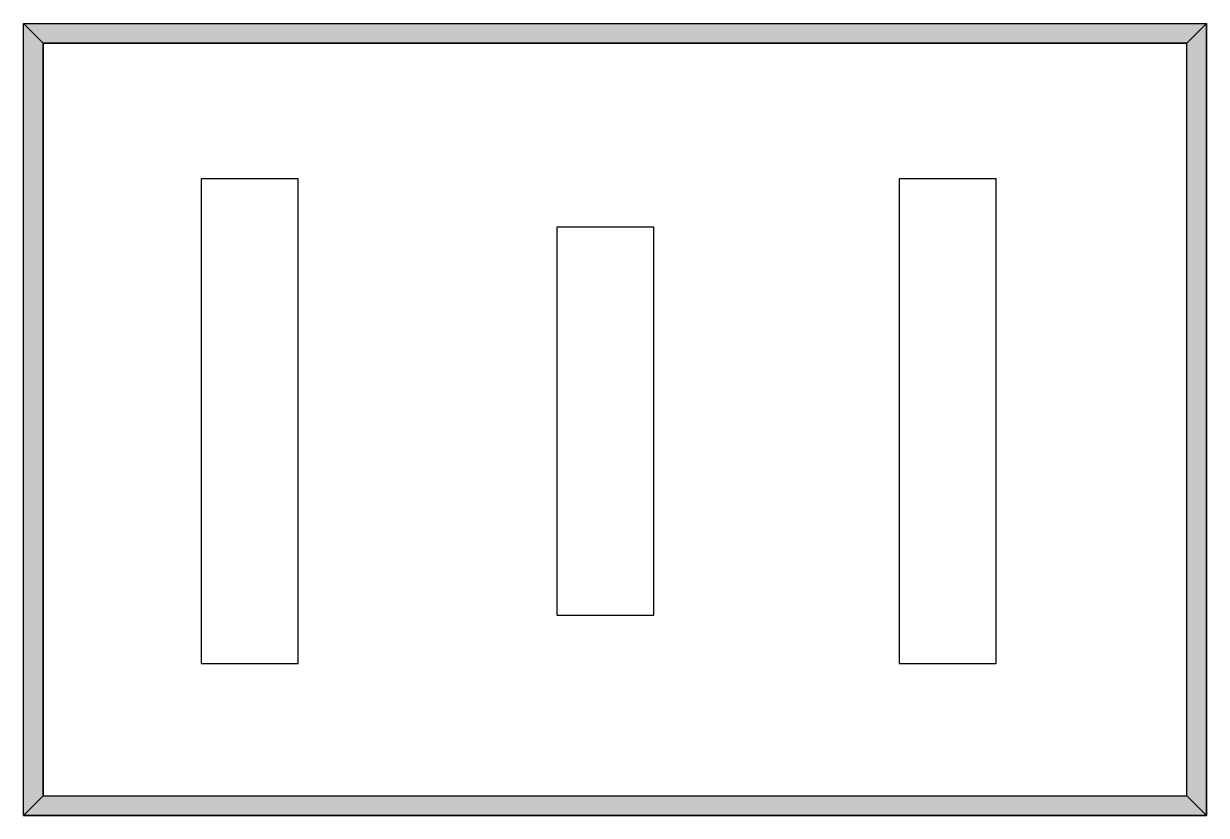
# Model space of a CAD drawing. Extents: x 0 to 6100, y 317 to 4400.
import ezdxf

# ---------------------------------------------------------------- set-up
doc = ezdxf.new("R2010")
doc.units = 0
doc.header["$LTSCALE"] = 67.900968
doc.header["$MEASUREMENT"] = 0
doc.layers.add('MOUNTABLE', color=7, linetype='CONTINUOUS')
doc.layers.add('WALL', color=7, linetype='CONTINUOUS')

msp = doc.modelspace()

# ---------------------------------------------------------------- hatches: boundary and pattern name
at = {"layer": 'WALL'}
for points in [[(0, 4400), (6100, 4400), (6000, 4300), (100, 4300)], [(0, 316.8), (0, 4400), (100, 4300), (100, 416.8)], [(6000, 416.8), (6000, 4300), (6100, 4400), (6100, 316.8)], [(100, 416.8), (6000, 416.8), (6100, 316.8), (0, 316.8)]]:
    msp.add_hatch(color=253, dxfattribs=at).paths.add_polyline_path(points)

# ---------------------------------------------------------------- linework, layer by layer
at = {"layer": 'MOUNTABLE', "linetype": 'CONTINUOUS'}
for points in [[(915.9, 1100), (1415.9, 1100), (1415.9, 3600), (915.9, 3600)], [(4515.9, 1100), (5015.9, 1100), (5015.9, 3600), (4515.9, 3600)], [(2750, 1350), (3250, 1350), (3250, 3350), (2750, 3350)]]:
    msp.add_lwpolyline(points, close=True, dxfattribs=at)
at = {"layer": 'WALL', "linetype": 'CONTINUOUS'}
for p, q in [((0, 4400), (6100, 4400)), ((0, 316.8), (0, 4400)), ((6100, 316.8), (6100, 4400)), ((100, 4300), (6000, 4300)), ((100, 416.8), (100, 4300)), ((6000, 416.8), (6000, 4300)), ((100, 416.8), (6000, 416.8)), ((0, 316.8), (6100, 316.8))]:
    msp.add_line(p, q, dxfattribs=at)
for points in [[(0, 4400), (6100, 4400), (6000, 4300), (100, 4300)], [(0, 316.8), (0, 4400), (100, 4300), (100, 416.8)], [(6000, 416.8), (6000, 4300), (6100, 4400), (6100, 316.8)], [(100, 416.8), (6000, 416.8), (6100, 316.8), (0, 316.8)]]:
    msp.add_lwpolyline(points, close=True, dxfattribs=at)

doc.saveas('drawing.dxf')
